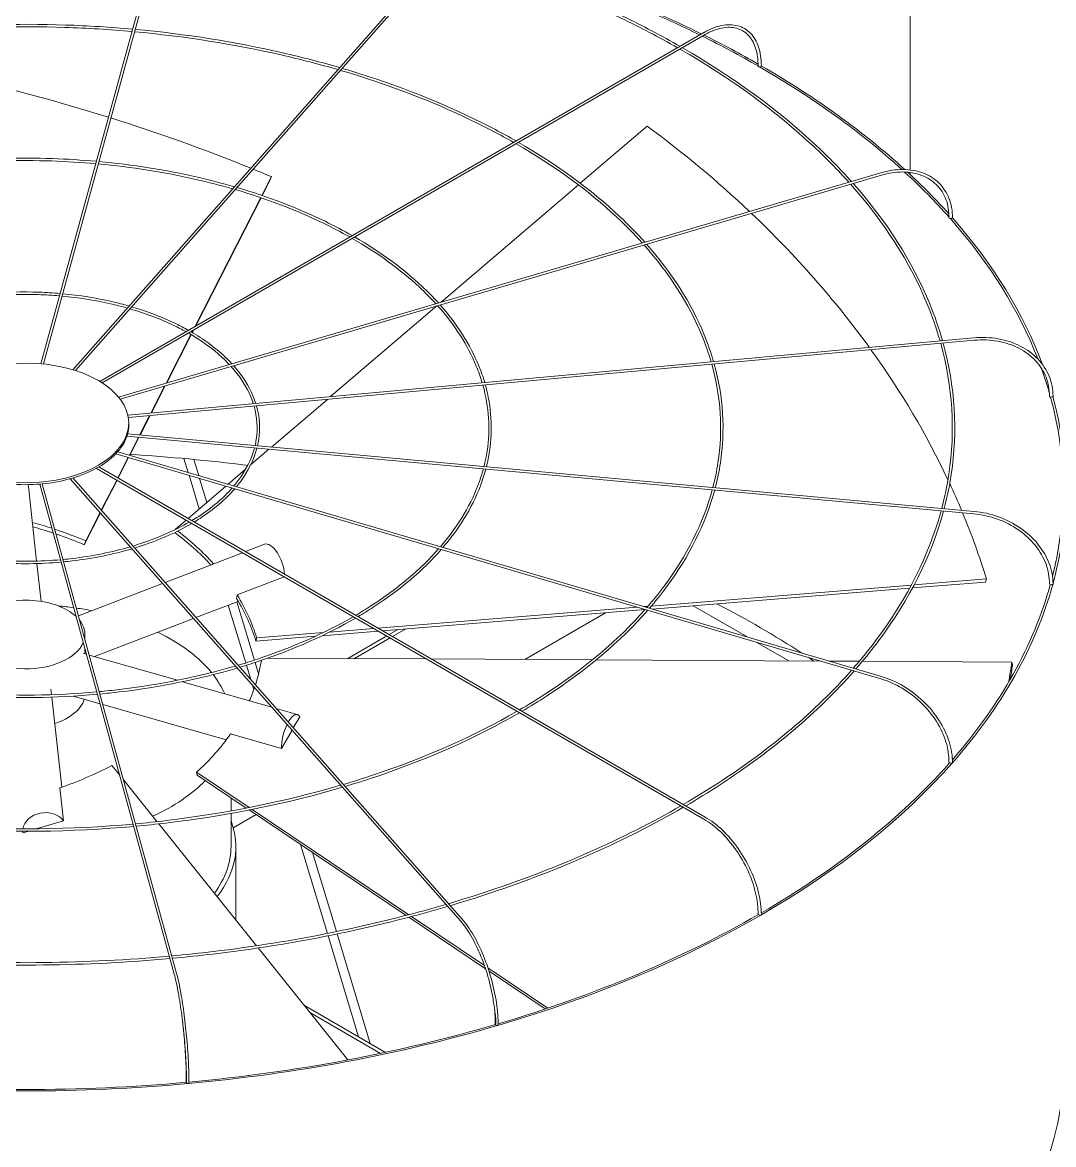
# Model space of a CAD drawing. Header units: millimetres. Extents: x -312439 to 477422, y -331570 to 212570.
# Drawn here: x 399674.6 to 399934.5, y 92704.1 to 92986.9 of the extents above; entities that cross this region are included whole.
import ezdxf

# ---------------------------------------------------------------- set-up
doc = ezdxf.new("R2010")
doc.units = ezdxf.units.MM

msp = doc.modelspace()

# ---------------------------------------------------------------- linework, layer by layer
at = {"color": 0, "linetype": 'Continuous', "lineweight": 0, "extrusion": (8.40036e-17, 0.816497, 0.57735)}
for p, q in [((399712.852, 93023.454), (399679.23, 92900.897)), ((399713.442, 93023.292), (399679.849, 92900.837)), ((399898.434, 93018.37), (399898.434, 92949.742)), ((399687.309, 92899.371), (399784.991, 93010.055)), ((399785.45, 93009.65), (399687.95, 92899.172)), ((399694.06, 92896.46), (399846.377, 92984.401)), ((399694.651, 92896.094), (399846.683, 92983.87)), ((399832.087, 92960.798), (399815.228, 92946.394)), ((399698.821, 92892.501), (399890.988, 92949.032)), ((399699.23, 92891.983), (399891.16, 92948.445)), ((399734.938, 92943.317), (399737.357, 92948.058)), ((399736.986, 92947.091), (399737.357, 92948.058)), ((399898.434, 92949.1), (399898.434, 92948.563)), ((399736.986, 92947.091), (399735.043, 92943.281)), ((399814.752, 92945.986), (399780.157, 92916.429)), ((399718.122, 92910.353), (399734.657, 92942.766)), ((399734.762, 92942.73), (399718.296, 92910.453)), ((399779.017, 92915.455), (399752.268, 92892.6)), ((399710.816, 92896.03), (399717.056, 92908.263)), ((399717.15, 92908.207), (399710.96, 92896.073)), ((399717.335, 92908.809), (399717.611, 92909.35)), ((399717.785, 92909.451), (399717.429, 92908.754)), ((399914.464, 92907.432), (399701.165, 92887.927)), ((399914.52, 92906.822), (399701.28, 92887.322)), ((399706.952, 92888.456), (399710.433, 92895.279)), ((399710.577, 92895.322), (399707.081, 92888.468)), ((399751.461, 92891.911), (399737.377, 92879.877)), ((399701.382, 92885.488), (399701.382, 92885.988)), ((399704.127, 92882.917), (399706.623, 92887.811)), ((399706.752, 92887.823), (399704.244, 92882.907)), ((399701.079, 92883.196), (399914.52, 92863.678)), ((399700.898, 92882.598), (399914.464, 92863.068)), ((399701.535, 92877.838), (399703.827, 92882.33)), ((399703.944, 92882.319), (399701.642, 92877.807)), ((399698.131, 92878.201), (399890.988, 92821.468)), ((399698.591, 92878.705), (399891.16, 92822.055)), ((399698.616, 92872.116), (399701.252, 92877.283)), ((399701.359, 92877.252), (399698.711, 92872.061)), ((399736.726, 92879.321), (399732.12, 92875.386)), ((399693.21, 92874.53), (399846.377, 92786.099)), ((399846.683, 92786.63), (399693.829, 92874.88)), ((399715.298, 92877.009), (399716.366, 92873.476)), ((399719.041, 92872.689), (399717.805, 92876.779)), ((399730.858, 92874.307), (399726.422, 92870.517)), ((399784.991, 92760.445), (399686.623, 92871.907)), ((399687.274, 92872.095), (399785.45, 92760.85)), ((399694.455, 92863.958), (399698.338, 92871.57)), ((399698.433, 92871.515), (399694.533, 92863.87)), ((399716.577, 92872.775), (399719.139, 92864.295)), ((399721.076, 92865.95), (399719.252, 92871.988)), ((399676.069, 92869.974), (399678.163, 92851.141)), ((399678.969, 92870.557), (399712.852, 92747.046)), ((399713.442, 92747.208), (399679.588, 92870.613)), ((399725.866, 92870.042), (399716.326, 92861.891)), ((399694.233, 92863.283), (399690.151, 92855.281)), ((399690.521, 92856.248), (399694.155, 92863.371)), ((399715.832, 92861.469), (399713.128, 92859.159)), ((399713.114, 92859.106), (399713.128, 92859.159)), ((399690.151, 92855.281), (399690.521, 92856.248)), ((399735.589, 92855.382), (399730.795, 92853.538)), ((399730.06, 92853.255), (399710.53, 92845.743)), ((399678.231, 92850.53), (399679.292, 92840.985)), ((399728.694, 92842.606), (399740.583, 92847.179)), ((399899.416, 92845.174), (399917.607, 92846.645)), ((399917.402, 92845.871), (399917.607, 92846.645)), ((399709.92, 92845.508), (399688.713, 92837.351)), ((399833.131, 92839.813), (399898.692, 92845.115)), ((399898.264, 92844.323), (399833.322, 92839.07)), ((399917.402, 92845.871), (399898.993, 92844.382)), ((399728.992, 92841), (399718.334, 92836.9)), ((399733.085, 92826.192), (399728.652, 92840.869)), ((399726.469, 92840.029), (399730.863, 92825.481)), ((399764.221, 92834.239), (399829.599, 92839.527)), ((399831.553, 92838.927), (399765.373, 92833.574)), ((399821.593, 92838.121), (399801.212, 92826.354)), ((399831.301, 92839.665), (399832.264, 92839.743)), ((399857.46, 92831.969), (399843.706, 92839.91)), ((399717.724, 92836.666), (399692.775, 92827.069)), ((399690.34, 92832.641), (399690.34, 92831.423)), ((399748.431, 92832.204), (399733.444, 92830.992)), ((399733.65, 92831.766), (399750.365, 92833.118)), ((399764.299, 92833.487), (399750.168, 92832.344)), ((399752.029, 92833.253), (399763.147, 92834.152)), ((399766.413, 92832.266), (399756.603, 92826.602)), ((399769.217, 92833.885), (399767.026, 92832.62)), ((399767.892, 92832.12), (399771.231, 92834.048)), ((399690.34, 92829.108), (399690.34, 92827.764)), ((399733.444, 92830.992), (399733.65, 92831.766)), ((399758.318, 92826.593), (399767.279, 92831.766)), ((399859.714, 92830.668), (399867.827, 92825.984)), ((399690.739, 92827.65), (399689.949, 92827.876)), ((399713.647, 92821.106), (399691.428, 92827.453)), ((399776.415, 92826.492), (399736.518, 92826.714)), ((399818.274, 92826.259), (399777.652, 92826.485)), ((399875.787, 92825.939), (399819.234, 92826.254)), ((399731.04, 92824.895), (399732.139, 92821.258)), ((399734.124, 92822.755), (399733.263, 92825.606)), ((399885.559, 92825.885), (399877.999, 92825.927)), ((399924.02, 92825.671), (399886.355, 92825.881)), ((399924.184, 92824.91), (399924.02, 92825.671)), ((399737.459, 92814.303), (399714.924, 92820.741)), ((399681.906, 92817.476), (399681.75, 92818.88)), ((399732.564, 92819.851), (399732.9, 92818.737)), ((399684.502, 92794.131), (399681.974, 92816.866)), ((399694.162, 92815.175), (399687.366, 92817.116)), ((399725.972, 92806.087), (399694.851, 92814.978)), ((399743.88, 92812.469), (399738.552, 92813.991)), ((399744.475, 92811.906), (399742.871, 92809.096)), ((399739.919, 92803.923), (399727.068, 92807.595)), ((399742.551, 92808.534), (399739.919, 92803.923)), ((399699.099, 92797.176), (399697.143, 92799.616)), ((399718.657, 92797.201), (399718.492, 92797.962)), ((399718.492, 92797.962), (399731.776, 92789.035)), ((399708.489, 92785.469), (399700.065, 92795.972)), ((399731.026, 92788.888), (399718.657, 92797.201)), ((399684.909, 92785.688), (399683.99, 92793.949)), ((399727.164, 92788.169), (399727.164, 92791.484)), ((399727.164, 92779.199), (399727.164, 92787.547)), ((399733.472, 92787.244), (399727.749, 92783.94)), ((399771.299, 92761.825), (399731.746, 92788.405)), ((399732.494, 92788.552), (399771.996, 92762.007)), ((399678.045, 92783.648), (399684.909, 92785.688)), ((399733.582, 92754.181), (399708.942, 92784.903)), ((399674.613, 92783.023), (399674.656, 92782.641)), ((399674.656, 92782.641), (399675.944, 92783.024)), ((399728.389, 92760.656), (399728.389, 92779.199)), ((399744.69, 92779.706), (399751.463, 92757.283)), ((399753.759, 92757.748), (399747.747, 92777.651)), ((399791.344, 92748.354), (399771.977, 92761.369)), ((399772.673, 92761.551), (399791.055, 92749.198)), ((399751.641, 92756.694), (399759.336, 92731.218)), ((399762.288, 92729.513), (399753.937, 92757.159)), ((399756.654, 92725.412), (399734.025, 92753.628)), ((399791.943, 92748.602), (399807.034, 92738.46)), ((399806.389, 92738.244), (399792.217, 92747.768)), ((399766.102, 92727.311), (399745.67, 92739.108)), ((399747.164, 92737.245), (399764.835, 92727.043))]:
    msp.add_line(p, q, dxfattribs=at)
at = {"color": 0, "linetype": 'Continuous', "lineweight": 0}
for centre, major_axis, ratio, start_param, end_param in [((399675.364, 92868.977), (-261.613, 0), 0.5773503, 4.0051997, 4.2408431), ((399675.364, 92868.977), (-262.225, 0), 0.5773503, 4.0050166, 4.2406095), ((399675.364, 92868.977), (-261.613, 0), 0.5773503, 3.9286416, 4.0018792), ((399675.364, 92868.977), (-262.225, 0), 0.5773503, 3.9309746, 4.001704), ((399675.734, 92827.261), (-236.033, 90.421), 0.5343599, 4.8289255, 5.0170065), ((399860.352, 92975.905), (0.306, -0.004), 0.5683066, 3.1415927, 3.9346429), ((399860.352, 92975.905), (0.306, -0.004), 0.5683066, 3.9346429, 5.5054392), ((399675.364, 92868.977), (-261.613, 0), 0.5773503, 3.7066773, 3.9265771), ((399860.569, 92976.03), (-0.306, 0), 0.5773503, 1.8326303, 3.1415927), ((399675.364, 92868.977), (-262.225, 0), 0.5773503, 3.705131, 3.9265633), ((399675.734, 92827.261), (-236.033, 90.421), 0.5343599, 4.6778989, 4.8264893), ((399675.57, 92827.069), (244.29, -64.884), 0.7560981, 0.9482496, 1.0897919), ((399675.734, 92827.261), (-236.033, 90.421), 0.5343599, 4.655659, 4.6753292), ((399675.364, 92868.977), (-261.613, 0), 0.5773503, 3.6151503, 3.7017035), ((399675.364, 92868.977), (-262.225, 0), 0.5773503, 3.6198551, 3.6998544), ((399675.57, 92827.069), (244.29, -64.884), 0.7560981, 0.7473423, 0.9452164), ((399908.491, 92937.652), (-0.306, 0.005), 0.5715189, 0, 0.4809344), ((399908.491, 92937.652), (-0.306, 0.005), 0.5715189, 0.4809344, 2.0517307), ((399675.364, 92868.977), (-261.613, 0), 0.5773503, 3.3623861, 3.6122993), ((399908.764, 92937.732), (-0.306, 0), 0.5773503, 1.5184711, 3.1415927), ((399675.364, 92868.977), (-262.225, 0), 0.5773503, 3.3525846, 3.6125039), ((399675.57, 92827.069), (244.29, -64.884), 0.7560981, 0.5676523, 0.7441319), ((399675.364, 92868.977), (-261.613, 0), 0.5773503, 3.3053341, 3.3466211), ((399933.799, 92892.682), (-0.306, 0.006), 0.5752952, 0, 0.1678974), ((399933.799, 92892.682), (-0.306, 0.006), 0.5752952, 0.1678974, 1.7386937), ((399675.364, 92868.977), (-261.613, 0), 0.5773503, 2.9976529, 3.2980059), ((399934.101, 92892.709), (-0.306, 0), 0.5773503, 1.2043118, 3.1415927), ((399675.364, 92868.977), (-262.225, 0), 0.5773503, 2.9856485, 3.2984345), ((399675.256, 92885.488), (-26.126, 0), 0.5773503, 2.6739221, 2.9809447), ((399675.256, 92885.488), (-26.126, 0), 0.5773503, 2.9880814, 3.1415927), ((399675.256, 92885.488), (-26.126, 0), 0.5773503, 2.3597628, 2.6667854), ((399675.364, 92727.737), (-261.613, 0), 0.5773503, 4.4965959, 4.611374), ((399675.256, 92885.488), (-26.126, 0), 0.5773503, 2.0456036, 2.3526262), ((399675.256, 92885.488), (-26.126, 0), 0.5773503, 1.7314443, 2.0384669), ((399675.256, 92885.488), (-26.126, 0), 0.5773503, 1.417285, 1.7243076), ((399670.575, 92869.363), (-5.494, -0.611), 0.8148193, 3.1415927, 3.239858), ((399675.57, 92827.069), (244.29, -64.884), 0.7560981, 0.5274276, 0.562586), ((399675.57, 92827.069), (244.29, -64.884), 0.7560981, 0.4379774, 0.5241031), ((399675.734, 92827.261), (56.639, -21.698), 0.5343599, 1.6636456, 1.7494756), ((399675.364, 92826.294), (-56.639, 21.698), 0.5343599, 4.7930664, 4.8825345), ((399675.734, 92827.261), (56.639, -21.698), 0.5343599, 1.5140664, 1.6514841), ((399675.364, 92826.294), (-56.639, 21.698), 0.5343599, 4.655659, 4.78086), ((399675.364, 92826.294), (58.621, -15.57), 0.7560981, 0.8715668, 1.0888975), ((399675.57, 92827.069), (58.621, -15.57), 0.7560981, 1.0889957, 1.0897919), ((399675.57, 92827.069), (58.621, -15.57), 0.7560981, 0.8588781, 1.0770864), ((399737.573, 92850.223), (-1.984, 5.159), 0.4527097, 4.0715694, 6.2831853), ((399675.364, 92868.977), (-261.613, 0), 0.5773503, 2.6753447, 2.9836943), ((399675.364, 92868.977), (-262.225, 0), 0.5773503, 2.6707914, 2.9843582), ((399933.799, 92845.398), (-0.306, 0.006), 0.5792658, 0, 1.4246091), ((399934.101, 92845.37), (-0.306, 0), 0.5773503, 0.8901525, 3.1415927), ((399675.364, 92832.641), (-14.976, 0), 0.5773503, 3.6916997, 5.4977871), ((399675.364, 92826.294), (58.621, -15.57), 0.7560981, 0.4379774, 0.6726233), ((399675.57, 92827.069), (58.621, -15.57), 0.7560981, 0.4379774, 0.6748983), ((399675.364, 92727.737), (-261.613, 0), 0.5773503, 3.867145, 3.9833748), ((399675.364, 92810.329), (-51.8, 0), 0.5773503, 4.4755897, 4.5522282), ((399675.364, 92810.329), (-51.8, 0), 0.5773503, 4.3841689, 4.46244), ((399675.364, 92832.641), (-14.976, 0), 0.5773503, 3.0357663, 3.5615783), ((399675.364, 92810.329), (-51.8, 0), 0.5773503, 3.5810046, 4.0125195), ((399675.364, 92832.641), (-14.976, 0), 0.5773503, 0.1968015, 2.9056449), ((399675.199, 92827.055), (59.282, 12.821), 0.7719474, 5.8595474, 5.99043), ((399675.364, 92727.737), (-261.613, 0), 0.5773503, 3.8494737, 3.8569689), ((399675.199, 92827.055), (247.048, 53.431), 0.7719474, 5.9775334, 6.0030301), ((399675.364, 92826.294), (247.048, 53.431), 0.7719474, 5.9850347, 6.0030301), ((399675.364, 92810.329), (-51.8, 0), 0.5773503, 3.3906549, 3.5616615), ((399675.199, 92827.055), (59.282, 12.821), 0.7719474, 5.7736505, 5.8452628), ((399675.364, 92817.734), (-14.976, 0), 0.5773503, 2.0838772, 2.9778132), ((399742.362, 92807.154), (1.518, 5.315), 0.3621096, 5.9116388, 7.2697762), ((399742.362, 92807.154), (1.518, 5.315), 0.3621096, 1.1204156, 2.3231422), ((399675.199, 92827.055), (59.282, 12.821), 0.7719474, 5.3512156, 5.5881365), ((399674.993, 92827.233), (-56.425, -22.248), 0.5660586, 1.5074553, 1.7443762), ((399675.364, 92868.977), (-262.225, 0), 0.5773503, 2.0421116, 2.6702774), ((399675.364, 92868.977), (-261.613, 0), 0.5773503, 2.358999, 2.669365), ((399908.491, 92800.428), (-0.306, 0.005), 0.5830421, 0, 1.1094484), ((399908.764, 92800.348), (-0.306, 0), 0.5773503, 0.5759933, 3.1415927), ((399675.364, 92810.329), (-51.8, 0), 0.5773503, 2.2375498, 2.6358707), ((399680.153, 92783.225), (5.494, 0.611), 0.8148193, 0.440938, 2.9148909), ((399675.364, 92779.199), (-53.025, 0), 0.5773503, 2.7158894, 3.3569527), ((399680.153, 92783.225), (5.494, 0.611), 0.8148193, 3.0505707, 3.1356266), ((399675.364, 92779.199), (51.8, 0), 0.5773503, 5.8780508, 6.2831853), ((399675.364, 92868.977), (-261.613, 0), 0.5773503, 2.0437737, 2.355024), ((399860.352, 92762.174), (-0.306, 0.004), 0.5862544, 0, 0.7932918), ((399860.569, 92762.049), (-0.306, 0), 0.5773503, 0.261834, 3.1415927), ((399675.364, 92868.977), (-262.225, 0), 0.5773503, 1.7280308, 2.0415976), ((399675.364, 92868.977), (-261.613, 0), 0.5773503, 1.7289191, 2.0406845), ((399794.095, 92734.381), (-0.306, 0.003), 0.5885883, 0, 0.4763277), ((399794.234, 92734.224), (-0.306, 0), 0.5773503, 0, 3.1415927), ((399675.364, 92728.237), (262.225, 0), 0.5773503, 3.1415927, 5.4977871), ((399675.364, 92728.237), (262.225, 0), 0.5773503, 5.4977871, 6.2831853), ((399675.364, 92868.977), (-262.225, 0), 0.5773503, 1.4139544, 1.727034), ((399675.364, 92868.977), (-261.613, 0), 0.5773503, 1.41439, 1.726367), ((399716.205, 92719.77), (-0.306, 0.001), 0.5898153, 0, 0.1588369), ((399716.253, 92719.595), (-0.306, 0), 0.5773503, 0, 3.1415927)]:
    msp.add_ellipse(centre, major_axis=major_axis, ratio=ratio, start_param=start_param, end_param=end_param, dxfattribs=at)
msp.add_ellipse((399675.256, 92885.988), major_axis=(26.126, 0), ratio=0.5773503, dxfattribs=at)
for points, knots in [([(399839.728, 92980.562), (399835.125, 92983.191), (399830.333, 92985.709), (399811.835, 92994.649), (399797.012, 93000.301), (399781.277, 93004.921)], [4.71777189, 4.71777189, 4.71777189, 4.71777189, 4.80086127, 4.80086127, 5.02732174, 5.02732174, 5.02732174, 5.02732174]), ([(399840.342, 92980.916), (399835.728, 92983.562), (399830.923, 92986.096), (399812.374, 92995.092), (399797.507, 93000.779), (399781.724, 93005.428)], [4.71590946, 4.71590946, 4.71590946, 4.71590946, 4.79913358, 4.79913358, 5.02600568, 5.02600568, 5.02600568, 5.02600568]), ([(399702.37, 92985.246), (399696.786, 92985.749), (399691.161, 92986.097), (399673.043, 92986.708), (399660.489, 92986.359), (399648.141, 92985.246)], [5.34296141, 5.34296141, 5.34296141, 5.34296141, 5.43938168, 5.43938168, 5.65261288, 5.65261288, 5.65261288, 5.65261288]), ([(399702.205, 92984.646), (399696.598, 92985.149), (399690.949, 92985.495), (399672.94, 92986.09), (399660.522, 92985.742), (399648.306, 92984.646)], [5.34359392, 5.34359392, 5.34359392, 5.34359392, 5.44060854, 5.44060854, 5.65198037, 5.65198037, 5.65198037, 5.65198037]), ([(399754.095, 92975.046), (399749.441, 92976.398), (399744.683, 92977.629), (399727.922, 92981.46), (399715.485, 92983.427), (399702.825, 92984.59)], [5.03177949, 5.03177949, 5.03177949, 5.03177949, 5.12085286, 5.12085286, 5.34001919, 5.34001919, 5.34001919, 5.34001919]), ([(399754.542, 92975.554), (399749.879, 92976.914), (399745.111, 92978.154), (399728.26, 92982.025), (399715.737, 92984.014), (399702.989, 92985.19)], [5.03001504, 5.03001504, 5.03001504, 5.03001504, 5.11913743, 5.11913743, 5.33939405, 5.33939405, 5.33939405, 5.33939405]), ([(399860.875, 92976.03), (399860.875, 92977.756), (399860.639, 92979.351), (399859.705, 92982.13), (399859.007, 92983.314), (399857.208, 92985.134), (399856.109, 92985.77), (399853.642, 92986.421), (399852.275, 92986.438), (399849.41, 92985.869), (399847.911, 92985.281), (399846.403, 92984.416), (399846.39, 92984.408), (399846.377, 92984.401)], [3.1415927, 3.1415927, 3.1415927, 3.1415927, 3.4557519, 3.4557519, 3.7699112, 3.7699112, 4.0826965, 4.0826965, 4.3954482, 4.3954482, 4.7096075, 4.7096075, 4.712389, 4.712389, 4.712389, 4.712389]), ([(399846.683, 92983.87), (399848.121, 92984.7), (399849.552, 92985.261), (399852.252, 92985.796), (399853.519, 92985.771), (399855.77, 92985.157), (399856.756, 92984.57), (399858.379, 92982.876), (399859.015, 92981.768), (399859.86, 92979.12), (399860.068, 92977.583), (399860.046, 92975.909)], [1.5707963, 1.5707963, 1.5707963, 1.5707963, 1.8880644, 1.8880644, 2.2053324, 2.2053324, 2.5226004, 2.5226004, 2.8398685, 2.8398685, 3.1571365, 3.1571365, 3.1571365, 3.1571365]), ([(399882.92, 92946.659), (399880.183, 92949.712), (399877.244, 92952.705), (399864.563, 92964.54), (399853.205, 92972.808), (399840.343, 92980.209)], [4.40451603, 4.40451603, 4.40451603, 4.40451603, 4.48100319, 4.48100319, 4.71406654, 4.71406654, 4.71406654, 4.71406654]), ([(399883.57, 92946.85), (399880.838, 92949.912), (399877.904, 92952.913), (399865.214, 92964.809), (399853.838, 92973.123), (399840.955, 92980.563)], [4.40270972, 4.40270972, 4.40270972, 4.40270972, 4.47899466, 4.47899466, 4.71221436, 4.71221436, 4.71221436, 4.71221436]), ([(399798.404, 92956.703), (399795.012, 92958.634), (399791.482, 92960.485), (399777.674, 92967.154), (399766.551, 92971.393), (399754.744, 92974.857)], [4.7196458, 4.7196458, 4.7196458, 4.7196458, 4.80114658, 4.80114658, 5.02763075, 5.02763075, 5.02763075, 5.02763075]), ([(399799.018, 92957.058), (399795.614, 92959.005), (399792.072, 92960.871), (399778.212, 92967.597), (399767.046, 92971.87), (399755.191, 92975.364)], [4.71715813, 4.71715813, 4.71715813, 4.71715813, 4.79884427, 4.79884427, 5.02587671, 5.02587671, 5.02587671, 5.02587671]), ([(399830.853, 92931.342), (399828.842, 92933.573), (399826.687, 92935.761), (399817.221, 92944.589), (399808.686, 92950.796), (399799.019, 92956.351)], [4.40671458, 4.40671458, 4.40671458, 4.40671458, 4.48133637, 4.48133637, 4.71470569, 4.71470569, 4.71470569, 4.71470569]), ([(399831.504, 92931.533), (399829.497, 92933.773), (399827.347, 92935.969), (399817.872, 92944.859), (399809.319, 92951.111), (399799.632, 92956.705)], [4.40429576, 4.40429576, 4.40429576, 4.40429576, 4.47865981, 4.47865981, 4.7122362, 4.7122362, 4.7122362, 4.7122362]), ([(399693.23, 92951.929), (399689.557, 92952.258), (399685.856, 92952.485), (399673.846, 92952.893), (399665.496, 92952.664), (399657.281, 92951.929)], [5.34408303, 5.34408303, 5.34408303, 5.34408303, 5.43906993, 5.43906993, 5.65149126, 5.65149126, 5.65149126, 5.65149126]), ([(399693.065, 92951.329), (399689.368, 92951.658), (399685.644, 92951.884), (399673.744, 92952.275), (399665.529, 92952.047), (399657.446, 92951.329)], [5.34503474, 5.34503474, 5.34503474, 5.34503474, 5.44090812, 5.44090812, 5.65053954, 5.65053954, 5.65053954, 5.65053954]), ([(399727.569, 92944.99), (399724.538, 92945.865), (399721.441, 92946.663), (399710.367, 92949.191), (399702.1, 92950.498), (399693.685, 92951.273)], [5.03439168, 5.03439168, 5.03439168, 5.03439168, 5.12127422, 5.12127422, 5.3396756, 5.3396756, 5.3396756, 5.3396756]), ([(399728.017, 92945.498), (399724.976, 92946.381), (399721.868, 92947.188), (399710.704, 92949.756), (399702.352, 92951.085), (399693.85, 92951.873)], [5.03173968, 5.03173968, 5.03173968, 5.03173968, 5.11870396, 5.11870396, 5.33874043, 5.33874043, 5.33874043, 5.33874043]), ([(399909.07, 92937.732), (399909.07, 92939.464), (399908.77, 92941.114), (399907.595, 92944.084), (399906.718, 92945.403), (399904.478, 92947.57), (399903.114, 92948.418), (399900.043, 92949.559), (399898.336, 92949.853), (399894.747, 92949.866), (399892.866, 92949.585), (399890.988, 92949.032)], [4.712389, 4.712389, 4.712389, 4.712389, 5.0265482, 5.0265482, 5.3407075, 5.3407075, 5.6548668, 5.6548668, 5.969026, 5.969026, 6.2831853, 6.2831853, 6.2831853, 6.2831853]), ([(399891.16, 92948.445), (399892.976, 92948.979), (399894.789, 92949.246), (399898.223, 92949.222), (399899.845, 92948.933), (399902.737, 92947.833), (399904.008, 92947.023), (399906.083, 92944.965), (399906.887, 92943.716), (399907.952, 92940.893), (399908.213, 92939.318), (399908.184, 92937.657)], [0, 0, 0, 0, 0.317268, 0.317268, 0.6345361, 0.6345361, 0.9518041, 0.9518041, 1.2690722, 1.2690722, 1.5863402, 1.5863402, 1.5863402, 1.5863402]), ([(399757.704, 92933.205), (399755.507, 92934.456), (399753.225, 92935.656), (399744.054, 92940.112), (399736.59, 92942.971), (399728.667, 92945.308)], [4.71952861, 4.71952861, 4.71952861, 4.71952861, 4.7982649, 4.7982649, 5.02554265, 5.02554265, 5.02554265, 5.02554265]), ([(399905.921, 92906.65), (399905.034, 92909.759), (399903.957, 92912.85), (399898.379, 92926.387), (399891.878, 92936.563), (399883.371, 92946.153)], [4.09036759, 4.09036759, 4.09036759, 4.09036759, 4.16055829, 4.16055829, 4.40029723, 4.40029723, 4.40029723, 4.40029723]), ([(399906.542, 92906.707), (399905.656, 92909.826), (399904.581, 92912.927), (399899.009, 92926.517), (399892.513, 92936.727), (399884.02, 92946.344)], [4.08953528, 4.08953528, 4.08953528, 4.08953528, 4.15944113, 4.15944113, 4.39851052, 4.39851052, 4.39851052, 4.39851052]), ([(399757.089, 92932.85), (399754.904, 92934.085), (399752.635, 92935.27), (399743.515, 92939.669), (399736.095, 92942.494), (399728.219, 92944.801)], [4.72327264, 4.72327264, 4.72327264, 4.72327264, 4.80171455, 4.80171455, 5.02817129, 5.02817129, 5.02817129, 5.02817129]), ([(399778.792, 92916.027), (399777.506, 92917.439), (399776.133, 92918.825), (399769.881, 92924.648), (399764.172, 92928.792), (399757.706, 92932.499)], [4.41096312, 4.41096312, 4.41096312, 4.41096312, 4.4820009, 4.4820009, 4.71586354, 4.71586354, 4.71586354, 4.71586354]), ([(399779.445, 92916.219), (399778.163, 92917.64), (399776.794, 92919.034), (399770.532, 92924.917), (399764.806, 92929.106), (399758.319, 92932.853)], [4.40730528, 4.40730528, 4.40730528, 4.40730528, 4.47799052, 4.47799052, 4.71216027, 4.71216027, 4.71216027, 4.71216027]), ([(399848.21, 92901.373), (399847.556, 92903.635), (399846.767, 92905.884), (399842.602, 92915.983), (399837.709, 92923.63), (399831.305, 92930.837)], [4.09258463, 4.09258463, 4.09258463, 4.09258463, 4.16074385, 4.16074385, 4.40108815, 4.40108815, 4.40108815, 4.40108815]), ([(399848.831, 92901.43), (399848.178, 92903.702), (399847.392, 92905.961), (399843.232, 92916.113), (399838.345, 92923.795), (399831.954, 92931.028)], [4.09145544, 4.09145544, 4.09145544, 4.09145544, 4.15925512, 4.15925512, 4.39870409, 4.39870409, 4.39870409, 4.39870409]), ([(399684.09, 92918.612), (399682.327, 92918.766), (399680.552, 92918.874), (399674.651, 92919.078), (399670.503, 92918.969), (399666.421, 92918.612)], [5.34742678, 5.34742678, 5.34742678, 5.34742678, 5.43812478, 5.43812478, 5.64814751, 5.64814751, 5.64814751, 5.64814751]), ([(399683.925, 92918.012), (399682.139, 92918.166), (399680.34, 92918.272), (399674.548, 92918.46), (399670.536, 92918.353), (399666.586, 92918.012)], [5.34934775, 5.34934775, 5.34934775, 5.34934775, 5.44178794, 5.44178794, 5.64622654, 5.64622654, 5.64622654, 5.64622654]), ([(399701.043, 92914.933), (399699.635, 92915.331), (399698.199, 92915.697), (399692.812, 92916.922), (399688.715, 92917.57), (399684.545, 92917.956)], [5.04221465, 5.04221465, 5.04221465, 5.04221465, 5.12251796, 5.12251796, 5.33864709, 5.33864709, 5.33864709, 5.33864709]), ([(399701.492, 92915.442), (399700.073, 92915.849), (399698.626, 92916.222), (399693.149, 92917.487), (399688.968, 92918.157), (399684.71, 92918.556)], [5.03687901, 5.03687901, 5.03687901, 5.03687901, 5.11739529, 5.11739529, 5.33679188, 5.33679188, 5.33679188, 5.33679188]), ([(399715.771, 92908.995), (399714.796, 92909.534), (399713.788, 92910.054), (399709.357, 92912.184), (399705.64, 92913.594), (399701.695, 92914.746)], [4.73414686, 4.73414686, 4.73414686, 4.73414686, 4.80339703, 4.80339703, 5.02979007, 5.02979007, 5.02979007, 5.02979007]), ([(399716.389, 92909.352), (399715.401, 92909.907), (399714.379, 92910.441), (399709.895, 92912.627), (399706.135, 92914.072), (399702.142, 92915.253)], [4.72658474, 4.72658474, 4.72658474, 4.72658474, 4.79652126, 4.79652126, 5.0245472, 5.0245472, 5.0245472, 5.0245472]), ([(399790.501, 92896.096), (399790.079, 92897.514), (399789.579, 92898.925), (399786.827, 92905.588), (399783.545, 92910.703), (399779.247, 92915.522)], [4.09685918, 4.09685918, 4.09685918, 4.09685918, 4.16111414, 4.16111414, 4.40251946, 4.40251946, 4.40251946, 4.40251946]), ([(399791.123, 92896.153), (399790.703, 92897.581), (399790.204, 92899.002), (399787.457, 92905.718), (399784.181, 92910.867), (399779.896, 92915.713)], [4.09510983, 4.09510983, 4.09510983, 4.09510983, 4.15888353, 4.15888353, 4.39893942, 4.39893942, 4.39893942, 4.39893942]), ([(399726.726, 92900.711), (399726.168, 92901.305), (399725.579, 92901.889), (399722.541, 92904.706), (399719.659, 92906.787), (399716.392, 92908.647)], [4.42373247, 4.42373247, 4.42373247, 4.42373247, 4.48397953, 4.48397953, 4.71933502, 4.71933502, 4.71933502, 4.71933502]), ([(399727.383, 92900.904), (399726.828, 92901.506), (399726.241, 92902.098), (399723.192, 92904.976), (399720.292, 92907.102), (399717.006, 92909.001)], [4.41624247, 4.41624247, 4.41624247, 4.41624247, 4.47598634, 4.47598634, 4.71193426, 4.71193426, 4.71193426, 4.71193426]), ([(399906.353, 92864.425), (399907.109, 92867.281), (399907.705, 92870.151), (399909.806, 92884.029), (399909.116, 92895.145), (399906.09, 92906.051)], [3.77541609, 3.77541609, 3.77541609, 3.77541609, 3.83978539, 3.83978539, 4.08585643, 4.08585643, 4.08585643, 4.08585643]), ([(399906.972, 92864.369), (399907.725, 92867.231), (399908.32, 92870.109), (399910.417, 92884.025), (399909.728, 92895.175), (399906.71, 92906.107)], [3.77616248, 3.77616248, 3.77616248, 3.77616248, 3.84020832, 3.84020832, 4.08505688, 4.08505688, 4.08505688, 4.08505688]), ([(399934.407, 92892.709), (399934.407, 92894.446), (399934.074, 92896.153), (399932.775, 92899.34), (399931.81, 92900.817), (399929.345, 92903.396), (399927.847, 92904.497), (399924.467, 92906.218), (399922.586, 92906.838), (399918.624, 92907.54), (399916.544, 92907.622), (399914.464, 92907.432)], [4.712389, 4.712389, 4.712389, 4.712389, 5.0265482, 5.0265482, 5.3407075, 5.3407075, 5.6548668, 5.6548668, 5.969026, 5.969026, 6.2831853, 6.2831853, 6.2831853, 6.2831853]), ([(399914.52, 92906.822), (399916.536, 92907.006), (399918.55, 92906.924), (399922.374, 92906.235), (399924.182, 92905.63), (399927.413, 92903.959), (399928.835, 92902.894), (399931.154, 92900.415), (399932.051, 92899.002), (399933.236, 92895.963), (399933.524, 92894.339), (399933.493, 92892.688)], [0, 0, 0, 0, 0.317268, 0.317268, 0.6345361, 0.6345361, 0.9518041, 0.9518041, 1.2690722, 1.2690722, 1.5863402, 1.5863402, 1.5863402, 1.5863402]), ([(399732.785, 92890.818), (399732.601, 92891.394), (399732.39, 92891.967), (399731.051, 92895.192), (399729.381, 92897.775), (399727.188, 92900.208)], [4.10975269, 4.10975269, 4.10975269, 4.10975269, 4.16221832, 4.16221832, 4.40682155, 4.40682155, 4.40682155, 4.40682155]), ([(399733.409, 92890.875), (399733.226, 92891.461), (399733.016, 92892.043), (399731.682, 92895.323), (399730.017, 92897.94), (399727.839, 92900.399)], [4.10592526, 4.10592526, 4.10592526, 4.10592526, 4.15777238, 4.15777238, 4.39963811, 4.39963811, 4.39963811, 4.39963811]), ([(399848.648, 92869.702), (399849.19, 92871.776), (399849.619, 92873.859), (399851.189, 92884.218), (399850.666, 92892.575), (399848.381, 92900.774)], [3.77736844, 3.77736844, 3.77736844, 3.77736844, 3.83971259, 3.83971259, 4.08656564, 4.08656564, 4.08656564, 4.08656564]), ([(399849.267, 92869.645), (399849.806, 92871.726), (399850.234, 92873.817), (399851.8, 92884.214), (399851.278, 92892.605), (399849, 92900.83)], [3.77834287, 3.77834287, 3.77834287, 3.77834287, 3.84027623, 3.84027623, 4.08549455, 4.08549455, 4.08549455, 4.08549455]), ([(399790.94, 92874.979), (399791.269, 92876.274), (399791.533, 92877.574), (399792.572, 92884.415), (399792.216, 92890.009), (399790.674, 92895.497)], [3.78111281, 3.78111281, 3.78111281, 3.78111281, 3.83956511, 3.83956511, 4.08781837, 4.08781837, 4.08781837, 4.08781837]), ([(399791.557, 92874.922), (399791.885, 92876.225), (399792.148, 92877.532), (399793.182, 92884.41), (399792.828, 92890.039), (399791.294, 92895.553)], [3.78251471, 3.78251471, 3.78251471, 3.78251471, 3.8404098, 3.8404098, 4.0861992, 4.0861992, 4.0861992, 4.0861992]), ([(399733.226, 92880.256), (399733.347, 92880.772), (399733.447, 92881.29), (399733.954, 92884.611), (399733.766, 92887.442), (399732.967, 92890.22)], [3.79241111, 3.79241111, 3.79241111, 3.79241111, 3.83910744, 3.83910744, 4.09159713, 4.09159713, 4.09159713, 4.09159713]), ([(399733.842, 92880.2), (399733.962, 92880.723), (399734.062, 92881.248), (399734.564, 92884.606), (399734.378, 92887.472), (399733.587, 92890.277)], [3.79485754, 3.79485754, 3.79485754, 3.79485754, 3.8407928, 3.8407928, 4.08828416, 4.08828416, 4.08828416, 4.08828416]), ([(399727.894, 92870.084), (399728.275, 92870.536), (399728.638, 92870.993), (399730.948, 92874.078), (399732.325, 92876.841), (399733.075, 92879.655)], [3.47410339, 3.47410339, 3.47410339, 3.47410339, 3.51894345, 3.51894345, 3.77424927, 3.77424927, 3.77424927, 3.77424927]), ([(399728.535, 92869.896), (399728.878, 92870.31), (399729.207, 92870.729), (399731.526, 92873.843), (399732.934, 92876.69), (399733.694, 92879.599)], [3.48078418, 3.48078418, 3.48078418, 3.48078418, 3.52099532, 3.52099532, 3.77722211, 3.77722211, 3.77722211, 3.77722211]), ([(399779.956, 92854.769), (399780.902, 92855.866), (399781.796, 92856.977), (399786.528, 92863.306), (399789.27, 92868.789), (399790.782, 92874.378)], [3.46491265, 3.46491265, 3.46491265, 3.46491265, 3.51947788, 3.51947788, 3.77207122, 3.77207122, 3.77207122, 3.77207122]), ([(399780.6, 92854.579), (399781.507, 92855.639), (399782.365, 92856.713), (399787.106, 92863.071), (399789.879, 92868.638), (399791.401, 92874.322)], [3.46836695, 3.46836695, 3.46836695, 3.46836695, 3.52050672, 3.52050672, 3.77360482, 3.77360482, 3.77360482, 3.77360482]), ([(399717.27, 92861.347), (399717.866, 92861.701), (399718.448, 92862.062), (399722.349, 92864.593), (399725.193, 92867.002), (399727.455, 92869.575)], [3.15594616, 3.15594616, 3.15594616, 3.15594616, 3.1998122, 3.1998122, 3.45718678, 3.45718678, 3.45718678, 3.45718678]), ([(399717.877, 92860.996), (399718.382, 92861.301), (399718.877, 92861.61), (399722.822, 92864.172), (399725.77, 92866.686), (399728.102, 92869.385)], [3.16311142, 3.16311142, 3.16311142, 3.16311142, 3.20013863, 3.20013863, 3.46418527, 3.46418527, 3.46418527, 3.46418527]), ([(399832.015, 92839.455), (399833.528, 92841.195), (399834.954, 92842.961), (399842.108, 92852.534), (399846.215, 92860.737), (399848.489, 92869.101)], [3.46185589, 3.46185589, 3.46185589, 3.46185589, 3.51965328, 3.51965328, 3.77134922, 3.77134922, 3.77134922, 3.77134922]), ([(399832.661, 92839.265), (399834.133, 92840.968), (399835.523, 92842.697), (399842.686, 92852.299), (399846.824, 92860.585), (399849.108, 92869.045)], [3.46418406, 3.46418406, 3.46418406, 3.46418406, 3.52033986, 3.52033986, 3.7723822, 3.7723822, 3.7723822, 3.7723822]), ([(399884.065, 92824.143), (399886.149, 92826.53), (399888.11, 92828.953), (399897.685, 92841.769), (399903.157, 92852.689), (399906.192, 92863.825)], [3.46025293, 3.46025293, 3.46025293, 3.46025293, 3.51974047, 3.51974047, 3.77090484, 3.77090484, 3.77090484, 3.77090484]), ([(399884.712, 92823.952), (399886.755, 92826.303), (399888.679, 92828.689), (399898.263, 92841.534), (399903.765, 92852.537), (399906.811, 92863.768)], [3.4620089, 3.4620089, 3.4620089, 3.4620089, 3.52025567, 3.52025567, 3.77168417, 3.77168417, 3.77168417, 3.77168417]), ([(399914.464, 92863.068), (399916.48, 92862.884), (399918.496, 92862.433), (399922.327, 92861.043), (399924.141, 92860.104), (399927.385, 92857.834), (399928.814, 92856.503), (399931.145, 92853.585), (399932.046, 92851.998), (399933.236, 92848.73), (399933.524, 92847.049), (399933.493, 92845.403)], [6.2831853, 6.2831853, 6.2831853, 6.2831853, 6.6004533, 6.6004533, 6.9177214, 6.9177214, 7.2349894, 7.2349894, 7.5522575, 7.5522575, 7.8695255, 7.8695255, 7.8695255, 7.8695255]), ([(399934.407, 92845.37), (399934.407, 92847.106), (399934.075, 92848.871), (399932.781, 92852.281), (399931.82, 92853.926), (399929.367, 92856.941), (399927.876, 92858.31), (399924.508, 92860.641), (399922.633, 92861.602), (399918.678, 92863.026), (399916.6, 92863.488), (399914.52, 92863.678)], [4.712389, 4.712389, 4.712389, 4.712389, 5.0265482, 5.0265482, 5.3407075, 5.3407075, 5.6548668, 5.6548668, 5.969026, 5.969026, 6.2831853, 6.2831853, 6.2831853, 6.2831853]), ([(399702.406, 92854.949), (399703.146, 92855.172), (399703.878, 92855.404), (399709.003, 92857.116), (399713.069, 92858.918), (399716.662, 92860.991)], [2.837842, 2.837842, 2.837842, 2.837842, 2.88061564, 2.88061564, 3.14113288, 3.14113288, 3.14113288, 3.14113288]), ([(399702.851, 92854.444), (399703.483, 92854.637), (399704.11, 92854.837), (399709.317, 92856.571), (399713.548, 92858.457), (399717.273, 92860.638)], [2.84298262, 2.84298262, 2.84298262, 2.84298262, 2.8793398, 2.8793398, 3.14846238, 3.14846238, 3.14846238, 3.14846238]), ([(399684.817, 92851.553), (399685.612, 92851.629), (399686.405, 92851.714), (399692.247, 92852.415), (399697.158, 92853.41), (399701.759, 92854.756)], [2.52003494, 2.52003494, 2.52003494, 2.52003494, 2.56128493, 2.56128493, 2.82541727, 2.82541727, 2.82541727, 2.82541727]), ([(399684.982, 92850.953), (399685.696, 92851.022), (399686.407, 92851.099), (399692.354, 92851.803), (399697.446, 92852.838), (399702.206, 92854.249)], [2.52186126, 2.52186126, 2.52186126, 2.52186126, 2.55867334, 2.55867334, 2.83065097, 2.83065097, 2.83065097, 2.83065097]), ([(399758.585, 92837.493), (399759.984, 92838.313), (399761.346, 92839.153), (399769.314, 92844.323), (399774.989, 92849.126), (399779.513, 92854.261)], [3.14877196, 3.14877196, 3.14877196, 3.14877196, 3.19991213, 3.19991213, 3.45646828, 3.45646828, 3.45646828, 3.45646828]), ([(399759.195, 92837.141), (399760.501, 92837.912), (399761.775, 92838.701), (399769.787, 92843.901), (399775.567, 92848.81), (399780.161, 92854.07)], [3.15241617, 3.15241617, 3.15241617, 3.15241617, 3.2000755, 3.2000755, 3.46000178, 3.46000178, 3.46000178, 3.46000178]), ([(399666.149, 92850.895), (399666.865, 92850.831), (399667.583, 92850.774), (399673.636, 92850.359), (399679.056, 92850.416), (399684.362, 92850.895)], [2.20116261, 2.20116261, 2.20116261, 2.20116261, 2.23802396, 2.23802396, 2.51122637, 2.51122637, 2.51122637, 2.51122637]), ([(399666.313, 92851.495), (399667.064, 92851.429), (399667.817, 92851.37), (399673.763, 92850.976), (399679.034, 92851.035), (399684.198, 92851.495)], [2.2030547, 2.2030547, 2.2030547, 2.2030547, 2.24193573, 2.24193573, 2.50933428, 2.50933428, 2.50933428, 2.50933428]), ([(399728.551, 92841.73), (399728.609, 92841.95), (399728.654, 92842.202), (399728.687, 92842.521), (399728.691, 92842.563), (399728.694, 92842.606)], [27.2141577, 27.2141577, 27.2141577, 27.2141577, 28.9150445, 28.9150445, 29.1719106, 29.1719106, 29.1719106, 29.1719106]), ([(399799.899, 92813.641), (399802.102, 92814.925), (399804.245, 92816.243), (399816.279, 92824.053), (399824.786, 92831.25), (399831.571, 92838.947)], [3.14637947, 3.14637947, 3.14637947, 3.14637947, 3.19994276, 3.19994276, 3.45622926, 3.45622926, 3.45622926, 3.45622926]), ([(399800.51, 92813.288), (399802.619, 92814.524), (399804.674, 92815.791), (399816.752, 92823.631), (399825.363, 92830.933), (399832.219, 92838.756)], [3.14882268, 3.14882268, 3.14882268, 3.14882268, 3.20005174, 3.20005174, 3.4585926, 3.4585926, 3.4585926, 3.4585926]), ([(399728.931, 92824.892), (399730.583, 92825.384), (399732.215, 92825.9), (399742.638, 92829.378), (399750.78, 92832.987), (399757.975, 92837.138)], [2.8326444, 2.8326444, 2.8326444, 2.8326444, 2.88031456, 2.88031456, 3.14136267, 3.14136267, 3.14136267, 3.14136267]), ([(399729.378, 92824.386), (399730.921, 92824.849), (399732.447, 92825.332), (399742.952, 92828.833), (399751.259, 92832.525), (399758.587, 92836.785)], [2.83524734, 2.83524734, 2.83524734, 2.83524734, 2.87967423, 2.87967423, 3.14504801, 3.14504801, 3.14504801, 3.14504801]), ([(399693.957, 92818.235), (399695.651, 92818.394), (399697.34, 92818.574), (399709.173, 92819.99), (399719.043, 92821.989), (399728.283, 92824.701)], [2.51666009, 2.51666009, 2.51666009, 2.51666009, 2.56064993, 2.56064993, 2.826424, 2.826424, 2.826424, 2.826424]), ([(399694.122, 92817.636), (399695.734, 92817.787), (399697.342, 92817.958), (399709.281, 92819.378), (399719.33, 92821.417), (399728.731, 92824.194)], [2.517588, 2.517588, 2.517588, 2.517588, 2.55933958, 2.55933958, 2.82905034, 2.82905034, 2.82905034, 2.82905034]), ([(399841.203, 92789.794), (399844.213, 92791.544), (399847.14, 92793.342), (399863.24, 92803.791), (399874.576, 92813.379), (399883.62, 92823.635)], [3.14512292, 3.14512292, 3.14512292, 3.14512292, 3.19995757, 3.19995757, 3.45603404, 3.45603404, 3.45603404, 3.45603404]), ([(399841.814, 92789.441), (399844.73, 92791.143), (399847.569, 92792.89), (399863.713, 92803.37), (399875.153, 92813.063), (399884.268, 92823.445)], [3.14696065, 3.14696065, 3.14696065, 3.14696065, 3.20003933, 3.20003933, 3.45780979, 3.45780979, 3.45780979, 3.45780979]), ([(399890.988, 92821.468), (399892.804, 92820.934), (399894.622, 92820.132), (399898.081, 92818.074), (399899.72, 92816.818), (399902.653, 92813.976), (399903.947, 92812.392), (399906.058, 92809.056), (399906.875, 92807.305), (399907.952, 92803.815), (399908.213, 92802.077), (399908.184, 92800.433)], [6.2831853, 6.2831853, 6.2831853, 6.2831853, 6.6004533, 6.6004533, 6.9177214, 6.9177214, 7.2349894, 7.2349894, 7.5522575, 7.5522575, 7.8695255, 7.8695255, 7.8695255, 7.8695255]), ([(399909.07, 92800.348), (399909.07, 92802.08), (399908.771, 92803.895), (399907.608, 92807.515), (399906.745, 92809.321), (399904.54, 92812.75), (399903.199, 92814.373), (399900.168, 92817.283), (399898.479, 92818.569), (399894.914, 92820.679), (399893.039, 92821.503), (399891.16, 92822.055)], [4.712389, 4.712389, 4.712389, 4.712389, 5.0265482, 5.0265482, 5.3407075, 5.3407075, 5.6548668, 5.6548668, 5.969026, 5.969026, 6.2831853, 6.2831853, 6.2831853, 6.2831853]), ([(399657.173, 92818.179), (399658.711, 92818.04), (399660.253, 92817.919), (399672.276, 92817.115), (399682.918, 92817.238), (399693.338, 92818.179)], [2.20108803, 2.20108803, 2.20108803, 2.20108803, 2.24097619, 2.24097619, 2.51130095, 2.51130095, 2.51130095, 2.51130095]), ([(399657.009, 92817.578), (399658.511, 92817.442), (399660.019, 92817.322), (399672.149, 92816.498), (399682.939, 92816.619), (399693.502, 92817.578)], [2.20014358, 2.20014358, 2.20014358, 2.20014358, 2.23901367, 2.23901367, 2.5122454, 2.5122454, 2.5122454, 2.5122454]), ([(399755.456, 92794.836), (399758.02, 92795.597), (399760.552, 92796.395), (399776.273, 92801.64), (399788.491, 92807.055), (399799.288, 92813.286)], [2.8309089, 2.8309089, 2.8309089, 2.8309089, 2.8802112, 2.8802112, 3.14143931, 3.14143931, 3.14143931, 3.14143931]), ([(399755.903, 92794.33), (399758.358, 92795.062), (399760.784, 92795.827), (399776.587, 92801.095), (399788.97, 92806.593), (399799.9, 92812.933)], [2.8326515, 2.8326515, 2.8326515, 2.8326515, 2.87978381, 2.87978381, 3.14390081, 3.14390081, 3.14390081, 3.14390081]), ([(399703.097, 92784.919), (399705.69, 92785.159), (399708.274, 92785.433), (399726.099, 92787.565), (399740.927, 92790.568), (399754.808, 92794.645)], [2.51553267, 2.51553267, 2.51553267, 2.51553267, 2.56043494, 2.56043494, 2.82676017, 2.82676017, 2.82676017, 2.82676017]), ([(399703.262, 92784.319), (399705.773, 92784.553), (399708.276, 92784.818), (399726.207, 92786.953), (399741.214, 92789.997), (399755.255, 92794.138)], [2.51615458, 2.51615458, 2.51615458, 2.51615458, 2.55956039, 2.55956039, 2.82851318, 2.82851318, 2.82851318, 2.82851318]), ([(399781.973, 92764.79), (399785.452, 92765.82), (399788.886, 92766.9), (399809.904, 92773.912), (399826.194, 92781.131), (399840.591, 92789.44)], [2.83000203, 2.83000203, 2.83000203, 2.83000203, 2.88015896, 2.88015896, 3.14141755, 3.14141755, 3.14141755, 3.14141755]), ([(399782.42, 92764.284), (399785.79, 92765.284), (399789.118, 92766.333), (399810.218, 92773.367), (399826.674, 92780.669), (399841.203, 92789.086)], [2.83131179, 2.83131179, 2.83131179, 2.83131179, 2.87983823, 2.87983823, 3.14326557, 3.14326557, 3.14326557, 3.14326557]), ([(399860.875, 92762.049), (399860.875, 92763.775), (399860.638, 92765.63), (399859.72, 92769.425), (399859.037, 92771.364), (399857.293, 92775.143), (399856.232, 92776.981), (399853.832, 92780.381), (399852.493, 92781.942), (399849.666, 92784.635), (399848.177, 92785.767), (399846.683, 92786.63)], [3.1415927, 3.1415927, 3.1415927, 3.1415927, 3.4557519, 3.4557519, 3.7699112, 3.7699112, 4.0840704, 4.0840704, 4.3982297, 4.3982297, 4.712389, 4.712389, 4.712389, 4.712389]), ([(399647.869, 92784.262), (399650.158, 92784.053), (399652.455, 92783.871), (399670.662, 92782.637), (399686.822, 92782.822), (399702.642, 92784.262)], [2.19980176, 2.19980176, 2.19980176, 2.19980176, 2.23934285, 2.23934285, 2.51258722, 2.51258722, 2.51258722, 2.51258722]), ([(399648.034, 92784.862), (399650.358, 92784.651), (399652.689, 92784.467), (399670.789, 92783.254), (399686.801, 92783.44), (399702.477, 92784.862)], [2.20043103, 2.20043103, 2.20043103, 2.20043103, 2.24065263, 2.24065263, 2.51195795, 2.51195795, 2.51195795, 2.51195795]), ([(399846.377, 92786.099), (399847.815, 92785.269), (399849.258, 92784.17), (399852.004, 92781.543), (399853.307, 92780.016), (399855.64, 92776.686), (399856.67, 92774.884), (399858.35, 92771.19), (399859.001, 92769.297), (399859.86, 92765.614), (399860.068, 92763.825), (399860.046, 92762.178)], [1.5707963, 1.5707963, 1.5707963, 1.5707963, 1.8880644, 1.8880644, 2.2053324, 2.2053324, 2.5226004, 2.5226004, 2.8398685, 2.8398685, 3.1571365, 3.1571365, 3.1571365, 3.1571365]), ([(399712.234, 92751.613), (399715.727, 92751.936), (399719.207, 92752.304), (399743.022, 92755.151), (399762.805, 92759.158), (399781.325, 92764.599)], [2.51495522, 2.51495522, 2.51495522, 2.51495522, 2.56032682, 2.56032682, 2.8268898, 2.8268898, 2.8268898, 2.8268898]), ([(399712.398, 92751.013), (399715.81, 92751.329), (399719.209, 92751.689), (399743.129, 92754.539), (399763.093, 92758.586), (399781.772, 92764.092)], [2.51542291, 2.51542291, 2.51542291, 2.51542291, 2.55967055, 2.55967055, 2.82820543, 2.82820543, 2.82820543, 2.82820543]), ([(399784.991, 92760.445), (399785.905, 92759.409), (399786.826, 92758.104), (399788.587, 92755.078), (399789.426, 92753.354), (399790.931, 92749.668), (399791.596, 92747.707), (399792.683, 92743.747), (399793.105, 92741.748), (399793.664, 92737.916), (399793.801, 92736.083), (399793.789, 92734.413), (399793.789, 92734.398), (399793.789, 92734.384)], [6.2831853, 6.2831853, 6.2831853, 6.2831853, 6.5978301, 6.5978301, 6.9149527, 6.9149527, 7.2322207, 7.2322207, 7.5494887, 7.5494887, 7.8667568, 7.8667568, 7.8695255, 7.8695255, 7.8695255, 7.8695255]), ([(399794.54, 92734.224), (399794.54, 92735.939), (399794.389, 92737.82), (399793.802, 92741.736), (399793.365, 92743.771), (399792.25, 92747.798), (399791.57, 92749.79), (399790.033, 92753.539), (399789.176, 92755.296), (399787.365, 92758.408), (399786.411, 92759.761), (399785.45, 92760.85)], [4.712389, 4.712389, 4.712389, 4.712389, 5.0265482, 5.0265482, 5.3407075, 5.3407075, 5.6548668, 5.6548668, 5.969026, 5.969026, 6.2831853, 6.2831853, 6.2831853, 6.2831853]), ([(399638.732, 92750.956), (399641.807, 92750.676), (399644.891, 92750.431), (399669.174, 92748.788), (399690.704, 92749.036), (399711.779, 92750.956)], [2.19964371, 2.19964371, 2.19964371, 2.19964371, 2.23950729, 2.23950729, 2.51274527, 2.51274527, 2.51274527, 2.51274527]), ([(399638.897, 92751.556), (399642.006, 92751.274), (399645.126, 92751.027), (399669.301, 92749.405), (399690.682, 92749.654), (399711.614, 92751.556)], [2.20011555, 2.20011555, 2.20011555, 2.20011555, 2.24049017, 2.24049017, 2.51227343, 2.51227343, 2.51227343, 2.51227343]), ([(399712.852, 92747.046), (399713.17, 92745.885), (399713.49, 92744.455), (399714.1, 92741.189), (399714.391, 92739.352), (399714.912, 92735.463), (399715.141, 92733.412), (399715.517, 92729.303), (399715.663, 92727.245), (399715.856, 92723.327), (399715.903, 92721.468), (399715.899, 92719.792), (399715.899, 92719.781), (399715.899, 92719.771)], [0, 0, 0, 0, 0.3152669, 0.3152669, 0.6325349, 0.6325349, 0.949803, 0.949803, 1.267071, 1.267071, 1.584339, 1.584339, 1.5863402, 1.5863402, 1.5863402, 1.5863402]), ([(399716.559, 92719.595), (399716.559, 92721.299), (399716.507, 92723.189), (399716.306, 92727.159), (399716.156, 92729.239), (399715.773, 92733.388), (399715.54, 92735.456), (399715.012, 92739.379), (399714.718, 92741.233), (399714.097, 92744.549), (399713.771, 92746.011), (399713.442, 92747.208)], [4.712389, 4.712389, 4.712389, 4.712389, 5.0265482, 5.0265482, 5.3407075, 5.3407075, 5.6548668, 5.6548668, 5.969026, 5.969026, 6.2831853, 6.2831853, 6.2831853, 6.2831853]), ([(399715.946, 92719.595), (399715.946, 92721.287), (399715.895, 92723.167), (399715.695, 92727.119), (399715.545, 92729.191), (399715.23, 92732.606), (399715.088, 92733.953), (399714.931, 92735.268)], [4.71238898, 4.71238898, 4.71238898, 4.71238898, 5.02654825, 5.02654825, 5.34070751, 5.34070751, 5.54584713, 5.54584713, 5.54584713, 5.54584713])]:
    msp.add_open_spline(points, degree=3, knots=knots, dxfattribs=at)
msp.add_open_spline([(399793.928, 92734.224), (399793.928, 92735.164), (399793.881, 92736.158), (399793.79, 92737.191)], degree=3, dxfattribs=at)

doc.saveas('drawing.dxf')
